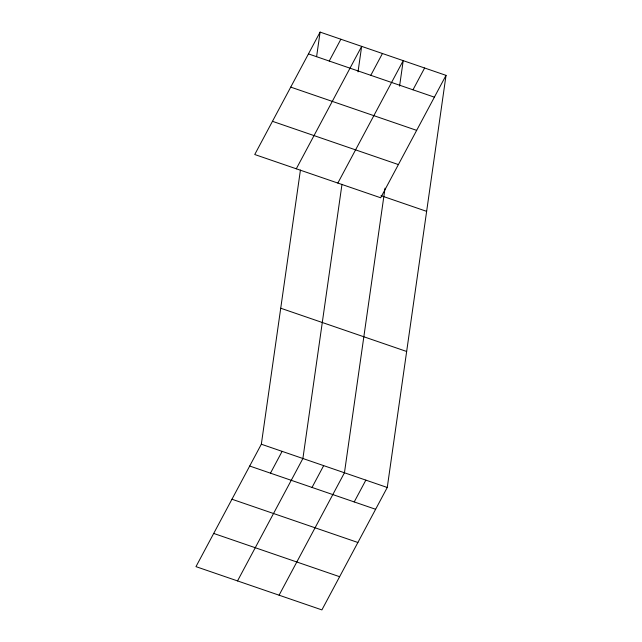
<?xml version="1.0" encoding="UTF-8"?>
<svg xmlns="http://www.w3.org/2000/svg" width="642" height="642" viewBox="0 0 642 642"><rect width="100%" height="100%" fill="white"/><g stroke="black" fill="none" stroke-linecap="round" stroke-linejoin="round"><path stroke-width="0.96" d="M446.029 75.355L380.666 197.776L254.738 154.521L320.101 32.1L446.029 75.355L387.262 487.479L321.899 609.9L195.97 566.645L261.334 444.224L300.432 170.05M316.602 56.656L320.101 32.1M341.985 184.318L302.896 458.5L237.524 580.922M358.019 71.872L361.655 46.376L296.291 168.798M385.031 188.154L344.449 472.777L279.085 595.19M399.581 86.148L403.216 60.653L337.844 183.066M329.234 61.038L340.878 39.234M370.795 75.315L382.439 53.511M412.983 89.808L424.619 68.004M270.475 473.162L282.111 451.358M312.028 487.438L323.672 465.635M354.215 501.932L365.86 480.128M308.457 53.904L434.385 97.159M290.73 87.111L416.658 130.366M272.465 121.314L398.393 164.577M380.987 195.674L426.641 211.354M280.731 308.224L406.659 351.479M261.334 444.224L387.262 487.479M249.69 466.028L375.626 509.283M231.963 499.235L357.891 542.49M213.698 533.438L339.626 576.701"/></g></svg>
